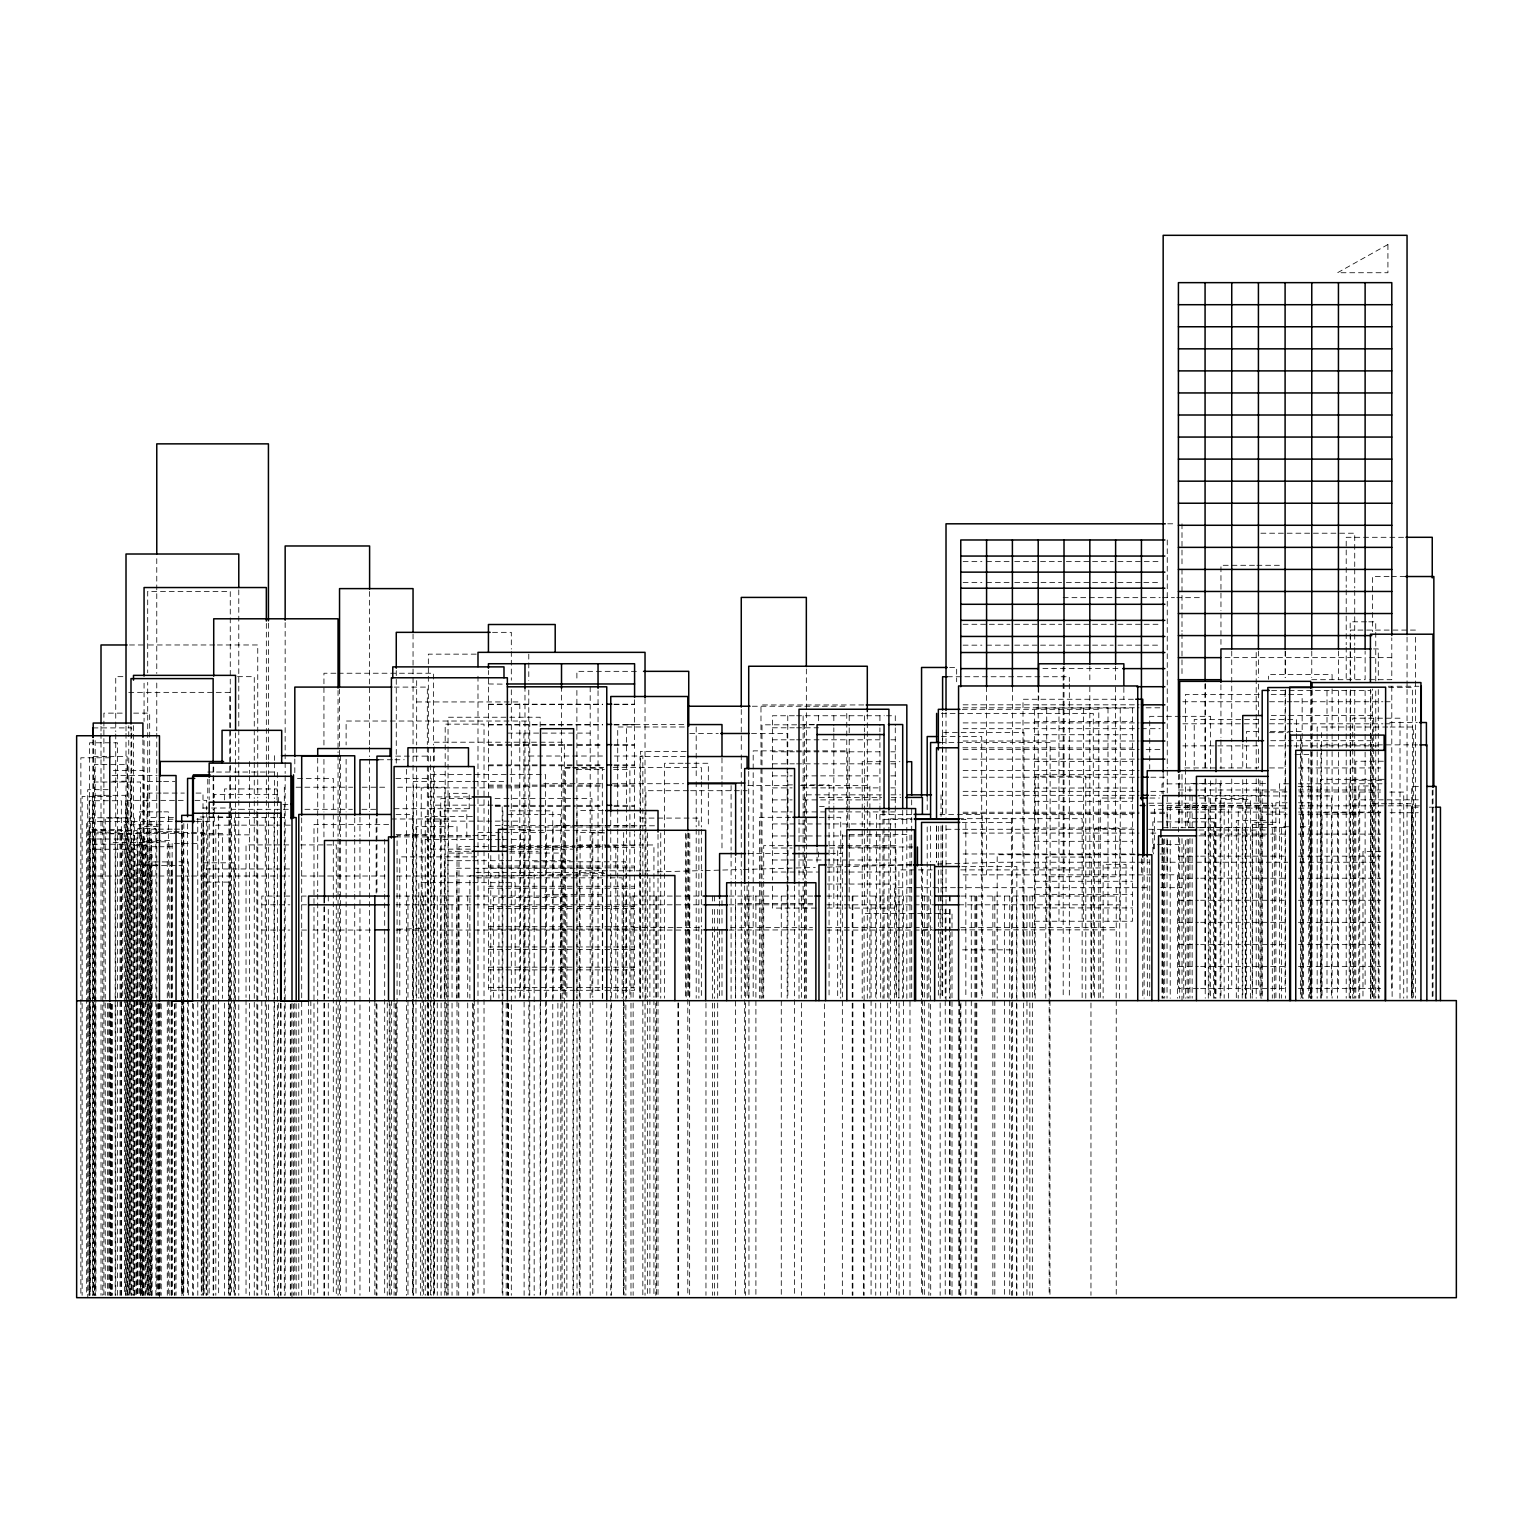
<?xml version="1.0" encoding="UTF-8"?>
<svg xmlns="http://www.w3.org/2000/svg" width="1533" height="1533" viewBox="0 0 1533 1533"><rect width="100%" height="100%" fill="white"/><g stroke="black" fill="none" stroke-linecap="round" stroke-linejoin="round"><path stroke-width="0.75" stroke-dasharray="5 3.75" d="M922.617 930.052L931.623 929.477M397.737 929.228L420.636 928.423M509.052 876.014L537.776 875.209M540.172 875.132L604.769 873.331M657.408 871.855L702.861 870.591M705.257 870.533L741.148 869.518M743.524 869.46L815.307 867.448M827.283 867.122L911.024 864.784M937.334 864.037L1001.93 862.236L1149.616 862.236M1167.705 523.807L1174.853 523.807M1260.892 533.216L1354.731 533.216L1354.731 566.597M1403.557 537.297L1346.204 537.297L1346.204 587.446M963.107 561.634L981.886 561.634M986.581 561.634L1010.036 561.634M1014.731 561.634L1035.848 561.634M1040.543 561.634L1061.66 561.634M1066.355 561.634L1113.284 561.634M1117.979 561.634L1160.213 561.634M1254.473 565.294L1220.958 565.294L1220.958 610.728M1256.868 565.294L1280.802 565.294M1389.051 576.523L1372.533 576.523L1372.533 631.577M1391.408 576.523L1405.55 576.523M963.107 582.521L981.886 582.521M986.581 582.521L1010.036 582.521M1014.731 582.521L1061.66 582.521M1066.355 582.521L1113.284 582.521M1117.979 582.521L1141.433 582.521M1143.79 582.521L1160.213 582.521M1063.193 597.659L1112.901 597.659M1115.277 597.659L1160.251 597.659M1162.608 597.659L1174.45 597.659M1176.827 597.659L1200.492 597.659M1366.459 621.823L1350.19 621.823L1350.19 631.347M1368.777 621.823L1375.753 621.823L1375.753 681.38M963.107 624.276L1010.036 624.276M1014.731 624.276L1061.66 624.276M1066.355 624.276L1113.284 624.276M1117.979 624.276L1160.213 624.276M1415.438 630.082L1350.362 630.082L1350.362 680.288M492.534 632.343L511.313 632.343L511.313 649.091M129.5 644.971L146.114 644.971M148.49 644.971L215.003 644.971M217.379 644.971L257.755 644.971L257.755 759.736M963.107 645.163L981.886 645.163M986.581 645.163L1010.036 645.163M1014.731 645.163L1038.205 645.163M1040.543 645.163L1061.66 645.163M1066.355 645.163L1113.284 645.163M1117.979 645.163L1141.433 645.163M1143.79 645.163L1160.213 645.163M1373.53 648.919L1378.282 648.919L1378.282 680.02M476.169 654.15L428.339 654.15L428.339 745.057M1225.078 657.638L1365.117 657.638M1369.563 657.638L1391.792 657.638M949.636 667.468L956.669 667.468L956.669 681.763M1042.9 668.618L1120.316 668.618M636.387 671.339L576.887 671.339L576.887 680.882M335.861 673.236L323.942 673.236L323.942 745.019M338.256 673.236L388.309 673.236M390.704 673.236L433.609 673.236L433.609 745.019M122.908 676.666L115.742 676.666L115.742 719.648M237.538 676.666L254.267 676.666L254.267 760.253M947.375 676.743L1069.325 676.743L1069.325 681.495M1311.769 679.694L1365.117 679.694L1365.117 651.027M1369.563 679.694L1391.792 679.694L1391.792 637.785M488.433 683.967L504.414 684.14M1388.285 686.267L1418.926 686.267M394.192 687.091L427.324 687.091L427.324 744.559M1388.649 687.531L1412.353 687.531L1412.353 998.213M1271.643 690.406L1370.828 690.406L1370.828 730.973M128.753 692.36L229.873 692.36L229.873 773.705M1259.283 694.411L1185.469 694.411L1185.469 792.484M1271.202 694.411L1302.149 694.411L1302.149 747.031M1133.385 699.259L1023.009 699.259L1023.009 998.194M1182.863 701.75L1258.421 701.75M1269.535 701.75L1291.763 701.75M1293.986 701.75L1382.9 701.75M1385.123 701.75L1391.792 701.75M416.669 701.942L519.802 701.942L519.802 998.213M488.433 704.184L602.622 704.184M614.043 704.184L634.585 704.184M488.433 704.548L602.622 704.548M614.043 704.548L634.585 704.548M863.788 704.95L760.981 704.95L760.981 879.118M963.107 704.816L1139.096 704.816M752.339 706.234L846.772 706.234M963.107 707.805L1139.096 707.805M1146.128 707.805L1160.213 707.805M962.302 709.319L1098.797 709.319L1098.797 998.213M122.199 713.132L103.899 713.132L103.899 1295.308M133.639 713.132L149.678 713.132L149.678 1295.308M941.377 713.401L1093.297 713.401L1093.297 998.194M794.343 715.758L772.402 715.758L772.402 769.853M796.547 715.758L884.311 715.758M886.496 715.758L895.272 715.758L895.272 725.78M1271.317 715.528L1373.683 715.528L1373.683 746.399M1180.18 716.333L1149.731 716.333L1149.731 768.876M1182.518 716.333L1210.61 716.333L1210.61 768.876M1258.363 719.475L1194.226 719.475L1194.226 769.509M1270.244 719.475L1296.362 719.475L1296.362 731.394M1034.468 721.391L1132.504 721.391M1389.741 722.522L1417.259 722.522M963.107 722.905L1139.096 722.905M1182.863 723.806L1258.421 723.806M1269.535 723.806L1291.763 723.806M1293.986 723.806L1382.9 723.806M1385.123 723.806L1391.792 723.806M488.433 724.419L602.622 724.419M614.043 724.419L634.585 724.419M683.775 724.572L626.422 724.572L626.422 826.9M814.195 724.534L804.614 724.534L804.614 879.329M488.433 724.956L602.622 724.956M614.043 724.956L634.585 724.956M814.176 724.822L761.997 724.822L761.997 998.405M684.312 726.987L617.722 726.987L617.722 826.919M1387.767 727.025L1317.173 727.025L1317.173 731.778M1390.124 727.025L1413.656 727.025L1413.656 998.213M92.996 727.907L131.704 727.907L131.704 1295.289M772.402 727.792L794.343 727.792M796.547 727.792L818.488 727.792M963.107 728.692L1139.096 728.692M1141.433 728.692L1160.213 728.692M1258.363 731.567L1246.444 731.567L1246.444 767.266M1270.263 731.567L1301.249 731.567M1269.458 732.678L1288.333 732.678M507.366 733.1L590.186 733.1M689.773 733.483L718.268 733.483M751.534 733.483L787.157 733.483L787.157 878.965M1034.468 734.729L1132.504 734.729M941.415 736.549L960.386 736.549M962.762 736.549L981.714 736.549L981.714 998.213M772.402 739.807L794.343 739.807M796.547 739.807L879.923 739.807M890.884 739.807L895.272 739.807M1270.742 740.707L1370.751 740.707M963.107 741.014L1139.096 741.014M434.241 742.202L502.824 742.202M505.2 742.202L564.336 742.202L564.336 1295.289M940.151 742.528L1050.124 742.528L1050.124 998.213M488.433 744.655L575.22 744.655M577.5 744.655L602.622 744.655M614.043 744.655L634.585 744.655M1417.45 744.866L1320.929 744.866L1320.929 998.213M488.433 745.364L575.22 745.364M577.5 745.364L602.622 745.364M614.043 745.364L634.585 745.364M1182.863 745.881L1258.421 745.881L1258.421 767.937L1182.863 767.937M1269.535 745.881L1291.763 745.881M1293.986 745.881L1380.677 745.881M962.858 747.778L1132.504 748.047M963.107 749.58L1139.096 749.58M1146.128 749.58L1160.213 749.58M686.152 751.438L640.372 751.438L640.372 806.013M772.402 751.822L794.343 751.822M796.547 751.822L879.923 751.822M890.884 751.822L895.272 751.822M1295.098 754.562L1308.78 754.562L1308.78 998.213M528.942 756.018L602.507 756.018M614.369 756.018L642.844 756.018L642.844 806.128M395.629 756.133L430.639 756.133L430.639 1295.308M93.226 756.612L106.793 756.612M109.054 756.612L127.162 756.612L127.162 1295.289M685.232 756.536L640.028 756.536L640.028 871.376M110.472 757.781L80.866 757.781L80.866 1295.308M963.107 759.122L1139.096 759.122M378.594 759.755L392.582 759.755M394.92 759.755L404.233 759.755M1034.468 761.364L1132.504 761.364M1383.379 761.23L1355.804 761.23L1355.804 998.194M881.073 761.69L862.217 761.69L862.217 998.213M890.481 761.69L899.909 761.69M683.009 763.262L664.594 763.262L664.594 827.341M685.308 763.262L708.323 763.262L708.323 827.341M772.402 763.836L794.343 763.836M796.547 763.836L879.923 763.836M890.884 763.836L895.272 763.836M488.433 764.89L575.22 764.89M577.5 764.89L602.622 764.89M614.043 764.89L634.585 764.89M488.433 765.772L575.22 765.772M577.5 765.772L602.622 765.772M614.043 765.772L634.585 765.772M570.314 767.554L565.543 767.554L565.543 998.213M572.69 767.554L603.657 767.554M613.2 767.554L701.347 767.554L701.347 779.435M1269.535 767.937L1285.095 767.937M1298.432 767.937L1380.677 767.937M576.58 769.394L604.385 769.394M613.66 769.394L629.891 769.394L629.891 998.213M113.442 770.505L143.815 770.505L143.815 1295.308M963.107 770.447L1139.096 770.447M207.76 772.038L277.358 772.038L277.358 798.31M1034.468 774.682L1132.504 774.682M112.139 775.545L157.113 775.545M772.402 775.87L792.159 775.87M803.12 775.87L879.923 775.87M890.884 775.87L895.272 775.87M963.107 777.212L1139.096 777.212M1150.823 777.212L1167.245 777.212M297.459 778.4L333.293 778.4L333.293 811.896M395.801 778.419L428.244 778.419M1384.376 779.32L1320.545 779.32L1320.545 998.213M1381.54 780.259L1349.232 780.259L1349.232 998.194M112.79 781.217L130.688 781.217L130.688 1295.308M161.406 781.523L147.877 781.523L147.877 1295.308L147.705 682.377M163.648 781.523L174.915 781.523M470.401 781.523L413.335 781.523L413.335 1295.308M472.777 781.523L503.686 781.523M93.283 782.002L140.576 782.002L140.576 1295.308M543.774 783.708L603.006 783.708M612.472 783.708L683.526 783.708M1265.606 783.593L1189.953 783.593L1189.953 828.893M1288.582 783.785L1279.518 783.785L1279.346 998.213M1298.279 783.785L1385.87 783.785M488.433 785.107L575.22 785.107M577.5 785.107L602.622 785.107M614.043 785.107L634.585 785.107M792.465 784.896L787.885 784.896L787.885 998.232M801.606 784.896L829.066 784.896L829.066 803.848M747.836 785.586L790.913 785.586M800.475 785.586L869.882 785.586L869.882 998.385M488.433 786.199L575.22 786.199M577.5 786.199L602.622 786.199M614.043 786.199L634.585 786.199M1298.164 786.448L1311.577 786.448M1418.389 786.429L1411.74 786.429L1411.74 998.213M296.099 787.215L352.762 787.215M362.19 787.215L388.156 787.215M397.603 787.215L444.8 787.215L444.8 1295.308M519.802 787.866L421.23 787.866L421.23 998.194M772.402 787.885L792.159 787.885M803.12 787.885L879.923 787.885M890.884 787.885L895.272 787.885M1034.468 788.019L1132.504 788.019M108.096 789.687L87.726 789.687L87.764 1297.685M1178.417 789.993L1198.404 789.993M1200.626 789.993L1285.095 789.993M1298.432 789.993L1380.677 789.993M688.26 790.702L645.891 790.702L645.891 998.213M690.616 790.702L747.108 790.702M963.107 791.335L1139.096 791.335M1150.823 791.335L1167.245 791.335M1287.03 791.909L1260.912 791.909L1260.912 998.213M1298.911 791.909L1380.562 792.082M1389.837 792.082L1403.73 792.082L1403.73 998.232M161.022 793.078L147.034 793.078L147.034 1295.308M163.36 793.078L184.343 793.078M196.013 793.078L203.008 793.078L202.816 1295.308M881.456 794.841L805.208 794.841L805.208 813.985M890.999 794.841L900.523 794.841M963.107 795.32L1139.096 795.32M1150.823 795.32L1160.213 795.32M1198.557 795.608L1267.829 795.608M1194.514 795.953L1286.589 795.953M1298.394 795.953L1331.43 795.953L1331.43 998.213M111.353 796.489L82.13 796.489L82.13 1295.308M428.244 796.911L472.26 796.911M819.408 797.428L881.686 797.428M891.267 797.428L900.848 797.428M1133.385 798.041L1100.272 798.041L1100.272 998.213M1149.922 798.041L1159.389 798.041M1199.572 798.041L1209.039 798.041L1209.039 998.213M471.493 798.578L440.776 798.578L440.776 998.213M495.102 798.578L537.623 798.578M539.98 798.578L570.698 798.578M573.055 798.578L591.949 798.578L591.949 998.213M772.402 799.9L792.159 799.9M803.12 799.9L879.923 799.9M890.884 799.9L895.272 799.9M1418.293 799.843L1353.562 799.843L1353.562 998.213M183.232 800.36L126.894 800.36L126.894 1295.308M194.959 800.36L206.706 800.36L206.706 809.922M1034.468 801.337L1132.504 801.337M1287.183 802.775L1275.897 802.775L1275.897 998.213M1298.451 802.775L1311.98 802.775M1148.849 803.196L1272.313 803.196L1272.313 998.213M1386.503 803.733L1372.591 803.733L1372.591 998.213L1372.533 689.007M1388.821 803.733L1411.989 803.733L1411.989 998.213M282.896 804.384L288.568 804.384M492.821 805.151L434.222 805.151L434.222 1295.308L434.241 766.136M495.159 805.151L502.192 805.151L502.192 848.19M495.293 805.342L575.22 805.342M577.5 805.342L602.622 805.342M614.043 805.342L634.585 805.342M1149.731 805.477L1268.5 805.477M1268.558 805.841L1187.136 805.841L1187.136 827.226M1270.953 805.841L1287.701 805.841M1299.677 805.841L1385.87 805.841M1388.266 805.841L1419.386 805.841M819.446 806.377L824.237 806.377M495.293 806.607L575.22 806.607M577.5 806.607L602.622 806.607M614.043 806.607L634.585 806.607M1267.829 807.01L1170.216 807.01L1170.216 828.529M1418.14 807.182L1411.452 807.182L1411.452 998.213M1429.293 807.182L1435.98 807.182M202.816 808.006L231.464 808.006L231.464 1295.308M1287.26 808.121L1238.242 808.121L1238.242 998.213M1298.911 808.121L1310.581 808.121L1310.581 998.213M394.096 808.715L471.877 808.715M288.319 809.309L228.954 809.309L228.954 1295.289M304.933 809.309L352.418 809.309M361.922 809.309L376.16 809.309M603.216 810.555L577.021 810.555L577.021 1295.308M509.972 810.861L552.781 810.861L552.781 1295.308M161.712 811.858L139.541 811.858L139.541 1295.289M163.916 811.858L168.362 811.858L168.266 1295.308M772.402 811.915L792.159 811.915M803.12 811.915L895.272 811.915M963.107 812.222L1139.096 812.222M1150.823 812.222L1167.245 812.222M1178.417 812.049L1198.404 812.049M1200.626 812.049L1285.095 812.049M1298.432 812.049L1380.677 812.049M1380.735 812.72L1322.04 812.72L1322.04 998.213M1390.124 812.72L1418.293 812.72M963.107 813.41L1139.096 813.41M1150.823 813.41L1167.245 813.41M1266.469 814.195L1287.203 814.195M1298.738 814.195L1358.775 814.119M395.993 814.445L412.588 814.445L412.588 1295.308M508.151 814.445L537.949 814.445M540.229 814.445L560.848 814.445L560.848 1295.308M911.694 814.387L876.416 814.387L876.416 998.213M939.901 814.387L982.231 814.387L982.231 998.213M1034.468 814.655L1132.504 814.655M472.471 816.399L425.235 816.399L425.235 1295.289M790.511 817.319L759.41 817.319L759.41 879.195M819.216 817.319L840.736 817.319L840.736 998.213M173.44 817.587L151 817.587L151 1295.308L150.924 845.335L132.183 845.335L132.183 1295.289M209.178 817.568L286.786 817.568M111.411 817.798L90.313 817.798L90.313 1295.308M113.749 817.798L125.476 817.798M640.334 818.085L698.895 818.085L698.895 827.571M1197.925 818.507L1188.477 818.507L1188.477 827.973M1200.282 818.507L1214.443 818.507L1214.443 998.232M391.394 818.986L448.575 818.986L448.575 851.313L472.145 851.313M911.848 818.794L890.501 818.794L890.501 1295.289M958.566 818.679L1082.145 818.679L1082.145 998.213M168.266 819.178L173.018 819.178M196.837 819.178L201.609 819.178L201.609 1295.308M884.062 819.35L912.097 819.35M961.172 819.35L965.847 819.35L965.847 998.424M1265.396 820.538L1236.307 820.538L1236.307 998.232M425.197 821.132L519.802 821.132M172.252 821.401L86.672 821.516L86.672 1295.289M196.205 821.401L214.275 821.362L214.275 804.384M962.207 822.416L1012.432 822.416M1268.193 822.263L1252.557 822.263L1252.557 998.213M1270.416 822.263L1279.346 822.263M772.402 823.949L895.272 823.949M388.673 824.524L313.997 824.524L313.997 1295.308M161.195 824.831L124.269 824.831L124.403 1295.308M290.331 825.156L215.808 825.156L215.808 1295.308M495.293 825.578L575.22 825.578M577.5 825.578L602.622 825.578M604.903 825.578L634.585 825.578M603.312 825.789L553.087 825.789L553.087 998.194M605.707 825.789L655.952 825.789M158.244 826.421L140.864 826.421L140.864 1295.308M1288.64 826.747L1281.607 826.747L1281.607 998.213M1300.348 826.747L1309.738 826.747L1309.738 998.213M508.994 827.015L575.22 827.015M577.5 827.015L602.622 827.015M604.903 827.015L634.585 827.015M1188.42 827.59L1197.905 827.59M1200.282 827.59L1269.017 827.59M1271.394 827.59L1285.612 827.59M1163.336 827.686L1242.228 827.686L1242.228 998.232M1034.468 827.992L1132.504 827.992M156.059 829.161L149.142 829.161L149.142 1295.308M158.378 829.161L172.213 829.161M174.532 829.161L181.45 829.161L181.45 1295.308M509.799 829.334L530.226 829.334L530.226 851.313M946.014 829.276L960.31 829.276M962.705 829.276L1134.324 829.276M1148.639 829.276L1162.474 829.391M1198.902 830.024L1265.453 830.024M604.424 830.273L520.396 830.273L520.396 998.232M92.402 830.541L106.524 830.541M108.862 830.541L137.089 830.541L137.089 997.389M157.918 831.691L171.792 831.691M174.11 831.691L183.347 831.691L183.347 1295.308M136.954 832.611L171.734 832.611M174.053 832.611L204.176 832.611L204.176 997.178M478.085 832.591L546.553 832.591L546.553 1295.308M603.006 832.476L580.068 832.476L580.068 1295.308M604.692 832.917L592.792 832.917L592.792 997.389M963.107 833.09L1139.096 833.09M1150.823 833.09L1157.875 833.09M108.805 833.435L189.172 833.473M191.548 833.473L222.419 833.473L222.419 998.385M107.157 833.818L95.851 833.818L95.927 1295.308M109.437 833.818L134.329 833.818M1200.626 834.105L1285.095 834.105M1298.432 834.105L1380.677 834.105M396.108 834.469L428.109 834.469L428.109 1295.308M849.339 834.508L909.989 834.508L909.989 1295.308M249.457 834.853L201.283 834.853L201.283 1295.308M470.497 835.466L397.085 835.466L397.047 1295.289M472.873 835.466L496.539 835.466M1198.94 835.849L1267.829 835.849M772.402 835.964L847.002 835.964M849.205 835.964L895.272 835.964M395.648 836.884L471.877 836.884M87.764 838.992L151.537 839.088L151.537 1295.308M500.41 839.567L422.169 839.567L422.169 1295.308M502.786 839.567L524.114 839.567L524.114 1295.308M1034.468 841.31L1132.504 841.31M113.174 842.384L158.895 842.384M174.475 843.514L197.795 843.514M92.344 844.223L124.403 844.223M288.779 844.913L246.027 844.913L246.027 997.427M300.66 844.913L336.283 844.913L336.283 892.57M577.749 844.97L653.939 844.97L653.939 871.185M502.134 845.794L575.22 845.794M577.5 845.794L602.622 845.794M604.903 845.794L634.585 845.794M792.024 845.66L763.702 845.66L763.702 879.022M829.794 845.66L895.885 845.66L895.885 998.213M156.788 846.733L145.673 846.733L145.673 1295.308M159.01 846.733L172.328 846.733M912.767 847.002L837.689 847.002L837.689 998.232M502.134 847.423L575.22 847.423M577.5 847.423L602.622 847.423M604.903 847.423L634.585 847.423M772.402 847.979L792.159 847.979M829.449 847.979L847.002 847.979M849.205 847.979L895.272 847.979M95.927 849.244L137.874 849.244L137.874 1295.308M430.543 849.148L470.918 849.148M508.899 849.148L573.016 849.148M509.799 851.313L538.14 851.313M1380.907 851.505L1362.971 851.505L1362.971 998.232M471.685 853.057L447.904 853.057L447.904 1295.308M509.742 853.057L562.074 853.057L562.074 1295.308M747.912 853.574L790.376 853.574M830.503 853.574L842.288 853.574M963.107 853.977L1139.096 853.977M1160.213 853.977L1167.245 853.977M1135.225 854.724L997.178 854.724L997.178 998.194M1178.417 856.161L1198.404 856.161M1200.626 856.161L1285.095 856.161M1298.432 856.161L1380.677 856.161M476.552 856.87L399.787 856.87L399.787 998.194M772.402 859.994L847.002 859.994M849.205 859.994L895.272 859.994M470.459 860.703L444.321 860.703L444.321 998.213M472.835 860.703L503.725 860.703M506.101 860.703L570.257 860.703M178.939 861.795L188.291 861.795L188.291 1295.289M1161.535 862.236L1263.958 862.236M1266.335 862.236L1287.777 862.236M1299.677 862.236L1378.282 862.236M203.18 862.811L233.878 862.811L233.878 1295.308M828.414 864.938L911.043 864.938M158.11 865.053L136.322 865.053L136.322 1295.308M488.433 866.03L575.22 866.03M577.5 866.03L602.622 866.03M604.903 866.03L634.585 866.03M961.843 866.547L1016.839 866.547L1016.896 1295.308M488.433 867.831L575.22 867.831M577.5 867.831L602.622 867.831M604.903 867.831L634.585 867.831M1034.468 867.946L1132.504 867.946M289.603 868.962L205.939 868.962L206.054 1295.308M932.217 869.901L898.894 869.901L898.894 998.213L899.085 896.058M960.769 869.901L1082.145 869.901M607.547 870.801L579.302 870.801L579.302 997.197M609.904 870.801L649.896 870.801M772.402 872.028L818.488 872.028M827.264 872.028L847.002 872.028M849.205 872.028L895.272 872.028M476.054 872.411L604.27 872.411M963.107 874.864L1150.823 874.864M1160.213 874.864L1177.574 874.768L1177.574 998.213M605.286 875.822L469.864 875.822L469.864 998.232M88.971 876.014L189.211 876.014M191.606 876.014L277.53 876.014M279.926 876.014L289.469 876.014M301.407 876.014L384.936 876.014M396.875 876.014L470.861 876.014M473.256 876.014L504.28 876.014M1049.166 876.742L1119.607 876.742M476.552 877.853L507.576 877.853M509.972 877.853L607.854 877.853M610.249 877.853L622.168 877.853L622.168 998.232M1178.417 878.217L1198.404 878.217M1200.626 878.217L1285.095 878.217M1298.432 878.217L1380.677 878.217M1034.468 881.283L1132.504 881.283M206.054 882.107L228.685 882.107L228.685 1295.308M470.497 882.663L418.816 882.663L418.816 998.232M472.854 882.663L503.399 882.663M505.737 882.663L515.145 882.663L515.145 998.232M827.264 884.043L847.002 884.043M849.205 884.043L895.272 884.043M488.433 886.266L575.22 886.266M577.5 886.266L602.622 886.266M604.903 886.266L634.585 886.266M955.461 887.684L894.601 887.684L894.601 1000.781M957.838 887.684L1149.118 887.684M1160.864 887.684L1182 887.684M488.433 888.239L575.22 888.239M577.5 888.239L602.622 888.239M604.903 888.239L634.585 888.239M544.713 894.371L606.761 894.371M1034.468 894.601L1132.504 894.601M289.852 896.058L261.798 896.058L261.798 998.424M301.56 896.058L306.236 896.058M396.012 896.058L702.497 896.058M728.999 896.058L816.284 896.058M826.766 896.058L932.179 896.058M960.769 896.058L1116.235 896.058M1178.417 900.273L1198.404 900.273M1200.626 900.273L1285.095 900.273M1298.432 900.273L1380.677 900.273M812.854 903.512L735.38 903.512L735.38 1295.308M261.798 904.815L289.852 904.815M301.56 904.815L308.574 904.815M395.916 904.815L702.497 904.815M728.999 904.815L813.563 904.815M826.766 904.815L933.999 904.815M958.796 904.815L1119.607 904.815M488.433 906.482L575.22 906.482M577.5 906.482L602.622 906.482M604.903 906.482L634.585 906.482M816.284 908.073L772.402 908.073L772.402 886.036M827.264 908.073L847.002 908.073M1034.468 907.919L1132.504 907.919M488.433 908.647L575.22 908.647M577.5 908.647L602.622 908.647M604.903 908.647L634.585 908.647M1034.468 921.237L1132.504 921.237L1132.504 708.074L1034.468 708.074L1034.66 998.213M1178.417 922.329L1198.404 922.329M1200.626 922.329L1285.095 922.329M1298.432 922.329L1380.677 922.329M488.433 926.718L575.22 926.718M577.5 926.718L602.622 926.718M604.903 926.718L634.585 926.718M633.129 927.618L702.497 927.618M730.704 927.618L812.509 927.618M826.843 927.618L932.083 927.618M960.769 927.618L1116.235 927.618M488.433 929.055L575.22 929.055M577.5 929.055L602.622 929.055M604.903 929.055L634.585 929.055M261.798 930.052L289.852 930.052M301.56 930.052L308.574 930.052M313 930.052L374.838 930.052M395.916 930.052L702.478 930.052M728.999 930.052L813.563 929.86M826.766 930.052L933.999 930.052M961.095 929.86L1116.235 929.86M1178.417 944.405L1198.404 944.405M1200.626 944.405L1285.095 944.405M1298.432 944.405L1380.677 944.405M488.433 946.953L575.22 946.953M577.5 946.953L602.622 946.953M604.903 946.953L634.585 946.953M488.433 949.464L575.22 949.464M577.5 949.464L602.622 949.464M604.903 949.464L634.585 949.464M962.552 949.847L1011.454 949.847M1178.417 966.461L1198.404 966.461M1200.626 966.461L1285.095 966.461M1298.432 966.461L1380.677 966.461M488.433 967.189L575.22 967.189M577.5 967.189L602.622 967.189M604.903 967.189L634.585 967.189M488.433 969.872L575.22 969.872M577.5 969.872L602.622 969.872M604.903 969.872L634.585 969.872M488.433 987.405L575.22 987.405M577.5 987.405L602.622 987.405M604.903 987.405L634.585 987.405M1198.404 988.517L1178.417 988.517L1178.417 834.105M1200.626 988.517L1285.095 988.517L1285.095 690.731M1298.432 988.517L1380.677 988.517M575.22 990.299L488.433 990.299L488.433 670.477M577.5 990.299L602.622 990.299M604.903 990.299L634.585 990.299L634.585 833.818M1433.01 789.859L1433.01 998.194M1432.244 790.434L1432.244 998.213M1415.438 637.249L1415.438 998.194M1407.045 637.076L1407.045 998.194M1400.012 998.194L1400.012 718.191L1352.758 718.191L1352.758 746.916M1392.117 851.505L1392.117 998.232M1391.792 686.324L1391.792 988.517M1379.087 812.145L1379.087 998.213M1378.282 689.582L1378.282 746.993M1378.282 749.388L1378.282 998.213M1375.753 690.904L1375.753 731.394M1375.753 733.79L1375.753 998.213M1374.814 998.213L1374.814 785.969L1358.775 785.969L1358.775 998.213M1373.683 748.775L1373.683 998.213M1371.134 735.533L1371.134 998.213M1370.828 733.368L1370.751 998.213M1370.425 689.275L1370.425 746.743M1370.425 749.139L1370.425 998.194M1365.117 690.731L1365.117 988.517M1359.714 792.082L1359.714 998.232M1354.731 568.992L1354.731 588.059M1354.731 590.454L1354.731 645.297M1354.731 647.673L1354.731 681.054M1354.731 690.597L1354.731 731.145M1354.731 733.521L1354.731 998.213M1352.758 749.311L1352.758 998.194M1350.362 689.85L1350.362 998.194M1350.19 633.723L1350.19 681.38M1350.19 690.904L1350.19 731.394M1350.19 733.79L1350.19 998.213M1346.204 589.841L1346.204 644.761M1346.204 647.156L1346.204 680.595M1346.204 690.137L1346.204 998.213M1338.443 651.027L1338.443 679.694M1338.443 690.731L1338.443 988.517M1337.504 812.145L1337.504 998.213M1332.1 679.311L1332.1 674.558L1268.481 674.558L1268.481 679.311M1332.1 688.834L1332.1 731.682M1332.1 734.058L1332.1 998.213M1327.003 691.019L1327.003 731.509M1327.003 733.885L1327.003 998.213M1321.408 732.678L1321.408 747.031M1321.408 749.426L1321.408 998.194M1317.173 734.154L1317.173 998.213M1312.076 689.735L1311.98 998.213M1311.769 651.027L1311.769 677.49M1311.769 690.731L1311.577 998.213M1311.232 783.785L1311.232 998.213M1310.753 690.885L1310.753 731.394M1310.753 733.77L1310.753 998.213M1303.337 814.195L1303.337 998.213M1302.724 814.119L1302.724 998.194M1302.149 749.426L1302.149 998.194M1301.249 738.695L1301.249 998.213M1300.597 735.533L1300.597 998.213M1296.362 733.77L1296.362 748.066M1285.593 651.391L1285.593 677.701M1285.593 689.658L1285.612 998.232M1285.095 651.027L1285.095 677.49M1274.306 998.213L1274.306 824.601L1252.193 824.601L1252.193 998.213M1262.196 781.083L1262.196 998.213M1261.851 814.195L1261.851 998.213M1260.011 780.527L1260.011 998.194M1258.421 651.027L1258.421 677.49M1258.421 684.101L1258.421 741.455M1258.421 778.956L1258.421 988.517M1256.198 652.445L1256.198 712.059M1256.198 714.435L1256.198 769.298M1256.198 778.821L1256.198 998.213M1250.526 998.194L1250.526 799.574L1224.177 799.574L1224.177 998.194M1246.444 779.166L1246.444 998.213M1245.812 827.609L1245.812 998.232M1245.294 998.213L1245.294 798.482L1215.286 798.482L1215.286 998.213M1242.765 744.022L1242.765 767.784M1242.765 779.665L1242.765 998.213M1231.746 651.027L1231.746 741.455M1231.746 745.881L1231.746 767.937M1231.746 778.956L1231.746 988.517M1228.412 998.194L1228.412 809.271L1154.387 809.271L1154.387 852.329M1220.958 613.123L1220.958 646.6M1220.92 684.791L1220.958 737.488M1220.92 739.826L1220.958 768.589M1220.92 780.489L1220.958 998.194M1220.191 998.213L1220.191 783.88L1162.014 783.88L1162.014 793.404M1215.976 778.841L1215.976 998.213M1213.695 998.213L1213.695 821.899L1152.835 821.899L1152.835 852.865M1210.61 780.814L1210.61 998.213M1208.291 998.213L1208.291 807.584L1167.035 807.584L1167.035 826.651M1205.225 683.488L1205.225 769.317M1205.225 778.86L1205.225 998.213M1205.072 684.101L1205.072 767.937M1205.072 778.956L1205.072 988.517M1192.157 795.953L1192.157 826.881M1192.157 838.781L1192.157 998.213M1189.953 838.436L1189.953 998.213M1188.42 839.432L1188.477 998.232M1187.136 839.088L1187.136 998.213M1185.469 794.88L1185.469 828.357M1185.469 840.333L1185.469 998.194M1183.763 998.232L1183.763 844.415L1153.41 844.415L1153.41 853.881M1182 523.807L1182 566.884M1182 569.145L1182 631.519M1182 633.57L1182 677.011M1182 774.376L1182 827.839M1182 838.608L1182 1000.589M1179.663 774.261L1179.663 826.689M1179.663 838.589L1179.663 998.213M1178.417 774.548L1178.417 831.902M1170.216 840.467L1170.216 998.213M1167.245 539.98L1167.245 768.167M1167.245 770.428L1167.245 828.452M1167.245 840.065L1167.245 874.864M1167.035 838.551L1167.035 998.213M1164.716 838.896L1164.716 998.213M1163.164 773.399L1163.164 794.132M1163.336 839.528L1163.336 998.232M1162.723 838.513L1162.723 998.213M1162.014 838.647L1162.014 998.213M1149.731 859.649L1149.731 998.213M1147.221 859.304L1147.355 998.213M1144.116 857.905L1144.116 998.213M1142.775 859.496L1142.775 998.194M1141.433 858.614L1141.433 874.864M1126.046 998.194L1126.046 864.344L1103.128 864.344L1103.128 998.194M1123.861 687.436L1123.861 699.259M1120.24 708.074L1120.24 921.237M1119.607 998.213L1119.876 828.625L1094.505 828.625L1094.505 998.213M1116.235 887.684L1116.235 998.232M1116.235 1000.589L1116.235 1295.308M1115.622 666.05L1115.622 682.281M1115.622 686.937L1115.622 874.864M1107.995 708.074L1107.995 921.237M1091.419 998.194L1091.419 857.062L1045.813 857.062L1045.813 998.194M1090.959 896.058L1090.959 998.232M1090.959 1002.965L1090.959 1295.308M1089.829 666.05L1089.829 682.281M1089.829 686.707L1089.829 874.864M1085.786 998.213L1085.786 776.177L1035.139 776.177L1035.139 998.213M1083.486 708.074L1083.486 921.237M1069.325 683.89L1069.325 998.213M1064.017 666.05L1064.017 874.864M1063.193 666.798L1063.193 681.112M1063.193 683.488L1063.193 998.213M1058.977 708.074L1058.977 921.237M1049.971 887.684L1049.971 998.424M1049.971 1000.589L1049.971 1295.308M1049.166 876.014L1049.166 1295.308M1046.713 708.074L1046.713 921.237M1038.703 687.436L1038.703 699.259M1038.205 686.937L1038.205 874.864M1032.341 896.058L1032.341 998.232M1032.341 1002.965L1032.341 1295.308M1029.85 896.058L1029.85 998.232M1029.85 1002.965L1029.85 1295.308M1026.957 896.058L1026.957 998.424M1026.957 1000.781L1026.957 1295.289M1023.987 998.405L1023.987 732.487L942.68 732.487L942.68 744.348M1023.661 896.058L1023.661 998.232M1023.661 1002.965L1023.661 1295.308M1016.398 896.058L1016.398 998.232M1016.398 1002.965L1016.398 1295.308M1012.393 686.707L1012.432 1295.308M1011.454 818.794L1011.454 1295.308M1009.73 896.058L1009.73 998.424M1009.73 1000.781L1009.73 1295.289M1004.422 896.058L1004.422 998.232M1004.422 1000.589L1004.422 1295.308M994.821 896.058L994.821 998.232M994.821 1000.589L994.821 1295.308M992.867 896.058L992.867 998.232M992.867 1000.589L992.867 1295.308M986.581 686.707L986.581 874.864M976.808 896.058L976.808 998.424M976.808 1003.176L976.808 1295.289M975.946 896.058L975.946 998.232M975.946 1002.965L975.946 1295.308M974.95 896.058L974.95 998.424M974.95 1003.176L974.95 1295.289M971.29 896.058L971.29 998.424M971.29 1000.781L971.29 1295.289M965.847 1000.781L965.847 1295.289M960.884 1002.965L960.884 1295.308M960.233 1004.632L960.233 1295.308M959.524 1000.781L959.524 1295.289M958.796 1000.781L958.796 1295.289M952.012 1295.308L952.012 913.438L864.133 913.438L864.133 1295.308M950.134 896.058L950.134 902.611M950.134 909.395L950.134 930.052M950.134 932.409L950.134 998.424M950.134 1000.781L950.134 1295.289M949.617 896.058L949.617 902.611M949.617 909.356L949.617 998.232M949.617 1000.589L949.617 1295.308M946.014 712.328L946.014 817.338M946.014 825.444L946.014 897.112M946.014 899.469L946.014 906.52M946.014 908.877L946.014 1000.781M945.229 909.356L945.229 998.232M945.229 1000.589L945.229 1295.308M942.68 746.724L942.68 815.575M942.68 825.08L942.68 863.06M942.68 865.436L942.68 927.178M942.68 929.554L942.68 998.405M942.603 712.462L942.603 817.242M942.603 826.766L942.603 926.775M942.603 929.151L942.603 998.213M941.032 794.841L941.032 816.38M941.032 825.942L941.032 926.43M941.032 928.826L941.032 998.194M940.151 896.058L940.151 902.611M940.151 909.376L940.151 927.752M940.151 932.332L940.151 998.424M940.151 1002.965L940.151 1295.308M938.349 826.306L938.349 926.584M938.349 928.96L938.349 998.213M936.625 825.885L936.625 861.776M936.529 826.479L936.529 862.255M930.588 826.153L930.588 862.006M930.588 864.382L930.703 1295.308M928.864 896.058L928.864 998.424M928.864 1003.176L928.864 1295.289M927.197 796.029L927.197 810.286M927.197 826.939L927.197 998.213M924.322 896.058L924.322 998.424M924.322 1000.781L924.322 1295.289M922.617 896.058L922.617 998.251M922.617 1000.589L922.617 1295.308M922.406 869.134L922.406 998.194M921.563 867.352L921.544 1295.308M911.694 799.919L911.694 998.213M906.827 809.922L906.827 998.385M903.493 896.058L903.493 998.424M903.493 1000.781L903.493 1295.289M902.707 810.267L902.707 826.939M902.707 829.315L902.707 998.405M899.085 1002.965L899.085 1295.308M896.46 904.815L896.46 998.232M896.46 1000.589L896.46 1295.308M895.272 727.792L895.272 803.905M895.272 805.917L895.272 827.954M895.272 829.947L895.272 908.073L849.205 908.073L849.205 829.947M888.91 809.616L888.91 998.385M887.684 896.058L887.684 998.232M887.684 1002.965L887.684 1295.308M884.062 810.344L884.062 998.232M882.97 810.459L882.97 827.111M882.97 829.506L882.97 998.405M880.67 896.058L880.67 998.251M880.67 1002.965L880.67 1295.308M879.923 715.758L879.923 725.78M879.923 727.792L879.923 731.797M879.923 733.79L879.923 803.905M879.923 805.917L879.923 831.959M879.923 835.964L879.923 908.073M875.745 896.058L875.745 998.424M875.745 1003.176L875.745 1295.289M871.07 904.815L871.07 998.232M871.07 1000.589L871.07 1295.308M867.295 714.033L867.295 998.385M864.555 715.758L864.555 725.78M864.555 727.792L864.555 731.797M864.555 733.79L864.555 803.905M864.555 805.917L864.555 827.954M864.555 829.947L864.555 908.073M863.366 1003.176L863.366 1295.289M852.885 896.058L852.885 998.424M852.885 1003.176L852.885 1295.289M852.233 896.058L852.233 998.424M852.233 1003.176L852.233 1295.289M849.205 715.758L849.205 725.78M849.205 727.792L849.205 735.802M849.205 739.807L849.205 803.905M849.205 805.917L849.205 827.954M847.73 827.015L847.73 750.863L753.182 750.863L753.182 998.405M846.772 713.42L846.772 804.346M846.772 806.741L846.772 828.28M842.345 834.508L842.345 1295.308M833.837 715.758L833.837 725.78M833.837 727.792L833.837 731.797M833.837 733.79L833.837 803.905M833.837 805.917L833.837 908.073M829.066 806.224L829.066 998.232M824.582 1003.847L824.582 1295.308M818.488 715.758L818.488 721.775M818.488 851.984L818.488 859.994M817.051 848.401L817.051 863.232M806.339 668.982L806.339 850.298M806.339 852.674L806.339 878.926M806.339 881.303L806.339 998.213M805.208 816.38L805.208 842.69M805.208 857.043L805.208 878.581M805.208 880.977L805.208 998.194M804.614 881.705L804.614 998.405M803.12 715.758L803.12 817.932M803.12 819.925L803.12 847.979M803.12 851.984L803.12 880.038M803.12 886.036L803.12 908.073M801.625 896.058L801.625 998.232M801.625 1002.965L801.625 1295.308M799.019 819.159L799.019 850.24M799.019 852.616L799.019 878.907M799.019 881.303L799.019 998.385M794.554 885.863L794.554 1295.289M787.77 715.758L787.77 769.853M787.77 771.846L787.77 880.038M787.77 886.036L787.77 908.073M787.157 881.36L787.157 998.213M781.274 896.058L781.274 998.232M781.274 1000.589L781.274 1295.308M772.402 771.846L772.402 880.038M763.702 881.418L763.702 998.213M762.936 896.058L762.936 998.424M760.981 881.494L760.981 998.385M759.41 881.571L759.41 998.213M755.903 896.058L755.903 998.232M755.903 1000.589L755.903 1295.308M748.966 896.058L748.966 998.424M748.966 1000.781L748.966 1295.289M748.717 771.386L748.717 878.907M748.717 881.303L748.717 998.385M747.108 885.748L747.108 998.213M745.536 896.058L745.536 998.232M745.536 1002.965L745.536 1295.308M744.674 885.863L744.674 1295.289M741.263 709.53L741.263 752.473M741.263 754.868L741.263 850.298M741.263 852.674L741.263 878.926M741.263 881.303L741.263 998.213M735.648 857.599L735.648 879.041M735.648 881.437L735.648 998.213M731.088 785.586L731.088 850.144M731.088 852.54L731.088 878.831M731.088 881.226L731.088 998.385M721.986 757.896L721.986 779.301M721.986 781.677L721.986 850.681M721.986 900.657L721.986 926.833M721.986 929.209L721.986 998.213M719.59 901.002L719.59 927.082M719.59 929.458L719.59 998.213M717.693 909.356L717.693 929.86M717.693 932.217L717.693 998.232M717.693 1002.965L717.693 1295.308M714.435 896.058L714.435 902.611M714.435 909.395L714.435 998.424M714.435 1003.176L714.435 1295.289M712.404 896.058L712.404 902.611M712.404 909.395L712.404 930.052M712.404 932.409L712.404 998.424M712.404 1003.176L712.404 1295.289M705.966 1002.965L705.966 1295.308M701.347 781.811L701.347 826.996M701.347 829.372L701.347 926.871M701.347 929.247L701.347 998.213M698.895 829.928L698.895 998.232M696.193 726.987L696.193 779.339M696.193 781.715L696.193 826.919M696.193 829.296L696.193 998.213M689.773 833.665L689.773 998.213M689.639 896.058L689.639 998.424M689.639 1000.781L689.639 1295.289M688.604 833.071L688.739 998.385M687.8 833.032L687.8 1295.289M686.152 834.489L686.152 998.213M685.749 833.243L685.749 998.194M678.276 1002.965L678.276 1295.308M678.008 1002.965L678.008 1295.308M664.594 829.717L664.594 998.213M660.742 832.975L660.742 871.3M660.742 873.695L660.742 998.194M658.021 834.431L658.021 1295.308M656.507 896.058L656.507 998.232M656.507 1000.589L656.507 1295.308M655.798 896.058L655.798 998.424M655.798 1003.176L655.798 1295.289M653.939 873.561L653.939 997.466M653.939 999.842L653.939 1295.308M649.896 877.949L649.896 997.197M649.896 999.593L649.896 1295.308M647.558 832.917L647.558 871.051M647.558 873.446L647.558 997.389M647.558 999.765L647.558 1295.308M645.029 698.837L645.029 827.571M645.029 829.219L645.029 1295.308M642.844 808.523L642.844 1295.308M640.372 808.389L640.334 827.571M640.372 829.755L640.334 998.232M640.028 873.772L640.028 998.194M639.874 872.411L639.874 998.213M634.585 699.7L634.585 832.323M633.129 896.058L633.129 998.232M633.129 1002.965L633.129 1295.308M630.983 896.058L630.983 998.424M630.983 1003.176L630.983 1295.289M626.422 829.276L626.422 998.213M625.866 871.376L625.866 861.795L534.174 861.795L534.174 1295.289M625.866 873.772L625.866 1295.289M624.084 1003.176L624.084 1295.289M623.663 832.476L623.663 1295.308M623.375 896.058L623.375 998.424M623.375 1000.781L623.375 1295.289M617.722 829.296L617.722 998.213M615.825 998.232L615.825 846.561L458.98 846.561L458.98 998.232M611.514 904.815L611.514 998.232M611.514 1002.965L611.514 1295.308M610.766 811.474L610.766 871.357M610.766 873.753L610.766 1295.289M606.761 1002.965L606.761 1295.308M602.68 998.232L602.68 868.234L456.834 868.234L456.834 998.232M602.316 998.213L602.316 768.186L563.128 768.186L563.128 998.213M598.042 690.712L598.042 990.299M592.792 999.765L592.792 1295.308M590.186 686.803L590.186 1000.589M590.186 1002.965L590.186 1295.308M579.302 999.593L579.302 1295.308M576.887 690.425L576.887 998.385M573.629 1000.589L573.629 1295.308M572.997 1004.613L572.997 1295.308M566.865 896.058L566.865 998.424M566.865 1003.176L566.865 1295.289M561.519 686.401L561.519 990.299M560.465 998.251L560.465 897.457L493.549 897.457L493.549 998.251M557.897 1003.176L557.897 1295.289M545.556 1295.308L545.556 774.606L431.175 774.606L431.175 1295.308M540.497 1000.589L540.497 1295.308M540.172 726.795L540.172 717.233L448.038 717.233L448.038 1295.308M540.172 1003.885L540.172 1295.308M529.747 1295.289L529.747 721.027L346.113 721.027L346.113 744.961M528.789 654.15L528.789 680.46M528.789 690.042L528.942 1295.308M524.976 686.401L524.976 990.299M523.922 733.1L523.922 998.213M511.313 651.487L511.313 680.211M511.313 689.793L511.313 1295.289M508.439 1003.77L508.439 1295.308M508.151 1003.444L508.151 1295.308M507.366 1002.965L507.366 1295.308M506.197 1003.176L506.197 1295.289M502.843 810.861L502.843 825.176M502.843 827.552L502.843 1295.308M502.192 850.566L502.192 1295.308M498.915 854.628L498.915 998.194M490.79 855.548L490.79 1000.589M484.026 848.42L484.026 724.151L445.183 724.151L445.183 1295.308M484.026 850.815L484.026 1295.308M477.989 676.245L477.989 848.343M477.989 850.738L477.989 1295.308M474.234 1000.589L474.234 1295.308M473.352 1004.326L473.352 1295.308M472.471 1003.176L472.471 1295.289M469.213 808.715L469.213 793.327L449.265 793.327L449.265 808.715M467.718 896.058L467.718 998.232M467.718 1002.965L467.718 1295.308M466.818 836.884L466.818 810.957L440.124 810.957L440.124 836.884M458.731 896.058L458.731 998.251M458.731 1002.965L458.731 1295.308M457.006 1295.308L457.006 826.651L415.98 826.651L415.98 1295.308M452.043 904.815L452.043 998.424M452.043 1003.176L452.043 1295.289M446.525 896.058L446.525 998.424M446.525 1003.176L446.525 1295.289M441.102 818.986L441.102 998.232M441.102 1002.965L441.102 1295.308M437.269 896.058L437.269 998.232M437.269 1002.965L437.269 1295.308M434.241 746.973L434.241 763.741M433.609 747.414L433.609 764.162M433.609 766.557L433.647 1295.308M428.339 747.452L428.339 764.201M428.339 766.596L428.339 1295.308M427.324 746.954L427.324 763.702M427.324 766.098L427.324 1295.289M423.645 896.058L423.645 998.251M423.645 1000.589L423.645 1295.308M420.636 896.058L420.636 998.424M420.636 1003.176L420.636 1295.289M416.669 680.633L416.669 744.942M416.669 747.337L416.669 764.066M416.669 766.462L416.669 998.213M413.048 633.972L413.048 1295.308M407.97 896.058L407.97 998.424M407.97 1000.781L407.97 1295.289M406.571 769.317L406.571 1295.308M396.261 670.63L396.261 763.971M396.261 1003.31L396.261 1295.289M395.686 1003.751L395.686 1295.308M394.096 1002.965L394.096 1295.308M391.394 1000.589L391.394 1295.308M390.034 1004.019L390.034 1295.308M389.248 1000.589L389.248 1295.308M387.255 1002.965L387.255 1295.308M384.687 839.241L384.687 891.784M384.687 894.161L384.687 1295.308M376.946 818.162L376.946 892.11M376.946 1004.249L376.946 1295.308M376.16 818.89L376.16 893.107M376.16 1003.234L376.16 1295.289M374.838 1000.781L374.838 1295.308M369.606 591.47L369.606 744.674M369.606 747.069L369.606 756.65M369.606 759.046L369.606 811.704M369.606 814.1L369.606 1295.289M359.968 817.146L359.968 836.271M359.968 838.666L359.968 1295.308M354.736 817.856L354.736 836.961M354.736 839.337L354.736 891.861M354.736 894.256L354.813 902.611M354.736 903.799L354.736 1295.308M346.113 759.314L346.113 811.953M346.113 814.349L346.113 1295.289M340.364 755.673L340.364 836.846M340.364 839.241L340.364 1295.308M339.54 688.892L339.54 836.903M339.54 839.298L339.54 891.823M339.54 894.218L339.54 901.366M339.54 903.761L339.54 1295.308M338.046 690.521L338.046 752.665M338.046 755.06L338.046 836.328M338.046 838.723L338.046 1295.308M336.283 894.965L336.283 902.113M336.283 904.489L336.283 997.427M336.283 999.823L336.283 1295.308M333.293 814.291L333.293 1295.289M328.273 896.058L328.273 902.611M328.273 909.395L328.273 998.424M328.273 1003.176L328.273 1295.289M324.479 897.955L324.479 1295.289M323.942 759.372L323.942 812.011M323.942 814.406L323.942 838.321M323.942 898.146L323.942 1295.308M317.714 758.088L317.714 891.804M317.714 894.18L317.714 1295.308M310.835 1000.781L310.835 1295.289M308.574 1000.781L308.574 1295.289M301.694 817.856L301.694 1295.308M298.782 1003.425L298.782 1295.308M296.195 1003.885L296.195 1295.308M294.815 758.912L294.815 773.284M294.815 1003.157L294.815 1295.289M293.512 1004.038L293.512 1295.308M291.998 1003.08L291.998 1297.685M290.906 1004.172L290.906 1295.308M290.331 1004.153L290.331 1295.308M285.157 622.59L285.157 773.399M285.157 775.794L285.157 1295.289M284.314 787.215L284.314 1295.308M281.037 1003.272L281.037 1295.289M280.673 1003.176L280.673 1295.289M278.335 802.391L278.335 794.401L214.275 794.401L214.275 803.388M278.335 1003.138L278.335 1297.685M277.358 800.705L277.358 810.267M277.358 812.643L277.358 1295.308M277.051 799.958L277.051 788.939L224.508 788.939L224.508 799.958M274.388 755.673L274.388 760.445M274.388 762.821L274.388 798.655M274.388 801.031L274.388 1295.308M274.062 814.042L274.062 1295.289M268.428 623.241L268.428 759.563M268.428 761.958L268.428 773.916M268.428 776.292L268.428 809.788M268.428 812.183L268.428 1295.308M266.34 623.414L266.34 759.697M266.34 762.093L266.34 797.965M266.34 800.36L266.34 809.922M266.34 812.318L266.34 1295.308M265.266 817.568L265.266 1295.308M261.798 1000.781L261.798 1295.289M257.755 762.131L257.755 798.003M257.755 800.379L257.755 809.941M257.755 812.337L257.755 1295.308M256.873 811.551L256.873 1295.289M254.267 762.648L254.267 798.482M254.267 800.858L254.267 1295.308M249.419 761.479L249.419 773.437M249.419 775.832L249.457 1295.308M246.027 999.823L246.027 1295.308M238.784 589.879L238.784 759.659M238.784 762.054L238.784 797.907M238.784 800.303L238.784 809.865M238.784 812.26L238.784 1295.308M235.565 732.812L235.565 773.494M235.565 775.89L235.565 809.405M235.565 811.8L235.565 1295.289M234.357 1295.308L234.357 816.993L197.757 816.993L197.795 1295.308M230.257 727.868L230.257 591.393L147.705 591.393L147.705 672.795M230.257 730.264L230.257 773.36M230.257 775.736L230.391 1295.308M229.873 776.1L229.873 809.596M229.873 811.992L229.873 1295.308M224.393 1003.176L224.393 1295.289M218.663 815.345L218.663 1295.308M213.719 767.017L213.719 798.08M213.719 800.475L213.719 810.037M213.719 812.433L213.719 1295.308M213.144 767.037L213.144 798.118M213.144 800.513L213.144 810.076M213.144 812.471L213.144 1295.308M209.178 779.186L209.178 799.804M209.178 815.613L209.178 1297.685M207.76 779.205L207.76 798.31M207.76 817.434L207.76 1295.308M206.706 812.298L206.706 1295.308M204.176 999.573L204.176 1295.308M203.391 821.401L203.391 1295.289M203.123 816.936L203.18 1295.308M193.369 1004.038L193.369 1295.308M192.602 1003.176L192.602 1295.308M187.582 823.873L187.582 1295.289M183.807 823.528L183.807 1295.289M183.098 1295.308L183.098 865.628L150.387 865.628L150.387 1295.308M182.408 824.754L182.408 1295.308M181.718 824.888L181.718 1295.308M176.046 1003.08L176.046 1295.289M174.915 1003.751L174.915 1295.308M174.551 1004.211L174.551 1295.308M172.137 843.514L172.137 1295.308M171.926 861.795L171.926 1295.289M171.332 1295.289L171.332 861.91L148.26 861.91L148.26 1295.289M169.837 1295.289L169.837 840.467L142.339 840.467L142.339 1295.289M167.269 1295.308L167.269 841.809L142.109 841.809L142.109 1295.308M161.195 1003.943L161.195 1295.308M160.141 1003.253L160.141 1295.289M159.47 1003.559L159.47 1297.685M158.895 1004.479L158.895 1295.308M158.244 1003.444L158.11 1295.308M157.918 1003.751L157.918 1295.308M156.768 558.664L156.768 673.466M156.768 683.028L156.768 730.858M156.768 733.253L156.768 1295.308M155.906 1295.289L155.906 828.51L137.817 828.51L137.817 1295.289M152.131 1295.289L152.131 854.782L135.096 854.782L135.096 1295.289M146.057 997.293L146.057 844.721L129.481 844.721L129.481 997.293M146.057 999.688L146.057 1295.308M144.064 683.201L144.064 721.449M144.064 740.573L144.064 1295.308M142.914 739.807L142.914 1295.289M141.4 833.435L141.4 1295.289M140.327 1000.781L140.327 1295.289M136.954 999.573L137.089 1295.308M134.31 1295.308L134.31 818.047L105.221 818.047L105.221 1295.308M134.023 1295.308L134.023 834.22L115.205 834.22L115.205 1295.308M133.486 725.626L133.486 1295.289M130.995 726.412L130.995 731.184M130.995 733.579L130.995 1295.308M129.481 999.688L129.481 1295.308M128.925 838.992L128.925 1295.308L128.753 725.856M127.316 1295.308L127.316 764.469L94.375 764.469L94.375 1295.308M126.013 726.182L126.013 730.954M126.013 733.349L126.013 1295.308M125.476 1295.308L125.399 795.32L92.421 795.32L92.402 1295.308M122.697 833.473L122.697 998.385M121.337 1295.308L121.337 800.743L89.201 800.743L89.201 1295.308M120.973 1295.308L120.992 829.41L88.799 829.353L88.971 1295.308M120.053 1295.308L120.053 832.17L90.006 832.17L90.006 1295.308M117.485 1295.308L117.485 742.796L89.546 742.796L89.546 1295.308M115.742 722.043L115.742 731.605M115.742 733.981L115.742 1295.308M112.618 1004.326L112.618 1295.308M111.353 1004.134L111.353 1295.308M111.104 1004.287L111.104 1295.308M110.874 1004.479L110.874 1295.308M110.548 1003.598L110.472 1295.308M110.28 1003.789L110.28 1295.308M109.782 1003.08L109.782 1295.308M108.805 1003.349L108.805 1295.289M107.521 1003.368L107.521 1295.289M102.788 821.401L102.788 1295.289M101.006 726.259L101.006 731.049M101.006 733.445L101.006 1295.308M95.161 740.554L95.161 1295.308M94.931 829.41L94.931 1295.308M93.206 739.807L93.283 1295.308M92.996 739.864L92.996 1295.289M1387.921 244.513L1337.523 272.74L1387.921 272.74L1387.921 244.513"/><path stroke-width="1.5" d="M1178.417 304.703L1391.792 304.703M1178.417 326.759L1391.792 326.759M1178.417 348.834L1391.792 348.834M1178.417 370.89L1391.792 370.89M1178.417 392.946L1391.792 392.946M1178.417 415.002L1391.792 415.002M1178.417 437.058L1391.792 437.058M1178.417 459.114L1391.792 459.114M1178.417 481.17L1391.792 481.17M1178.417 503.226L1391.792 503.226M1165.31 523.807L946.014 523.807L946.014 710.526M1178.417 525.282L1391.792 525.282M1405.953 537.297L1432.244 537.297L1432.244 577.903M1164.908 539.98L960.769 539.98L960.769 686.707M1178.417 547.358L1391.792 547.358M960.769 556.057L1164.908 556.057M1178.417 569.414L1391.792 569.414M960.769 572.135L1164.908 572.135M1405.55 576.523L1433.853 576.523L1433.853 786.18M960.769 588.212L1164.908 588.212M1178.417 591.47L1391.792 591.47M960.769 604.289L1164.908 604.289M1178.417 613.526L1391.792 613.526M960.769 620.367L1164.908 620.367M490.177 632.343L396.261 632.343L396.261 668.254M1178.417 635.582L1371.786 635.582M960.769 636.444L1164.908 636.444M127.124 644.971L101.006 644.971L101.006 723.883M1371.134 648.919L1220.92 648.919L1220.92 682.396M960.769 652.521L1164.908 652.521M1178.417 657.638L1220.632 657.638M947.298 667.468L921.563 667.468L921.563 795.972M960.769 668.618L1038.205 668.618M1122.673 668.618L1164.908 668.618M643.515 671.339L688.739 671.339L688.739 726.24M947.375 676.743L942.603 676.743L942.603 710.086M1178.417 679.694L1220.632 679.694M506.714 683.967L634.585 683.967M1136.758 686.707L1164.908 686.707M391.816 687.091L294.815 687.091L294.815 756.516M507.366 686.803L606.761 686.803L606.761 1000.589M1312.842 687.531L1267.829 687.531L1267.829 1000.589M1269.286 690.406L1262.196 690.406L1262.196 771.54M1135.723 699.259L1142.775 699.259L1142.775 857.1M607.183 704.184L611.744 704.184M866.183 704.95L906.827 704.95L906.827 807.546M1141.433 704.816L1164.908 704.816M688.604 706.234L749.982 706.234M959.907 709.319L938.349 709.319L938.349 749.905M1261.793 715.528L1242.765 715.528L1242.765 741.646M1419.539 722.522L1426.418 722.522L1426.418 746.303M1141.433 722.905L1164.908 722.905M607.183 724.419L611.744 724.419M688.547 724.572L721.986 724.572L721.986 755.501M888.354 724.534L902.707 724.534L902.707 807.891M720.644 733.483L749.158 733.483M817.051 734.556L884.062 734.556M936.682 736.549L927.197 736.549L927.197 796.029M1263.594 740.707L1215.976 740.707L1215.976 771.693M1141.433 741.014L1164.908 741.014M940.151 742.528L930.588 742.528L930.588 818.986M607.183 744.655L611.744 744.655M1419.807 744.866L1426.859 744.866L1426.859 1000.589M958.068 747.778L936.529 747.778L936.529 819.331M281.459 755.673L340.364 755.673M390.953 756.133L376.946 756.133L376.946 815.767M687.608 756.536L747.108 756.536L747.108 768.493M1141.433 759.122L1164.908 759.122M378.594 759.755L359.968 759.755L359.968 814.751M223.588 761.479L160.141 761.479L160.141 775.832M906.98 761.69L911.694 761.69L911.694 795.148M607.183 764.89L611.744 764.89M1267.829 770.697L1147.221 770.697L1147.221 856.909M210.059 774.855L193.369 774.855L193.369 822.608M159.47 775.545L176.046 775.545L176.046 1000.685M1267.829 776.369L1196.43 776.369L1196.43 1000.589M1141.433 777.212L1148.485 777.212M194.748 778.4L187.582 778.4L187.582 816.687M688.106 783.037L744.731 783.037M688.26 783.708L735.648 783.708L735.648 855.222M607.183 785.107L611.744 785.107M1427.261 786.429L1436.114 786.429L1436.114 1000.589M907.67 794.841L931.508 794.841M1141.433 795.32L1148.485 795.32M1196.162 795.608L1162.723 795.608L1162.723 828.989M472.26 796.911L490.79 796.911L490.79 850.853M905.639 797.428L922.406 797.428L922.406 814.157M1140.475 798.041L1147.565 798.041M290.906 804.384L291.998 804.384M607.183 805.342L611.744 805.342M1140.226 805.477L1144.979 805.477M1435.98 807.182L1440.445 807.182L1440.445 1000.589M605.612 810.555L658.021 810.555L658.021 832.036M192.602 813.237L280.673 813.237L280.673 1000.781L308.574 1000.781L308.574 896.058L389.037 896.058M391.241 814.445L298.782 814.445L298.782 1001.03M914.032 814.387L930.493 814.387M193.254 815.345L181.718 815.345L181.718 822.512M792.887 817.319L816.821 817.319M291.423 817.568L296.195 817.568L296.195 1001.49M914.224 818.794L959.275 818.794M914.434 819.35L958.834 819.35M176.046 821.362L194.978 821.362M959.811 822.416L921.544 822.416L921.544 865.417M507.538 829.334L498.455 829.334L498.455 851.313M1196.526 830.024L1160.883 830.024L1160.883 837.133M606.761 830.273L705.659 830.273L705.659 1000.589M1196.564 835.849L1158.565 835.849L1158.565 1000.589M395.648 836.884L388.501 836.884L388.501 1000.589M387.677 840.506L324.479 840.506L324.479 897.955M794.381 845.66L827.437 845.66M472.145 851.313L507.538 851.313M745.555 853.574L719.59 853.574L719.59 898.625M792.753 853.574L828.146 853.574M1137.601 854.724L1151.877 854.724L1151.877 1000.589M826.057 864.938L818.967 864.938L818.967 1000.589M913.419 864.938L934.651 864.938L934.651 1000.589M935.532 866.547L959.447 866.547M606.761 875.535L674.903 875.535L674.903 1000.589M703.302 896.058L727.504 896.058M814.885 896.058L820.347 896.058M935.092 896.058L959.064 896.058M308.574 904.815L389.037 904.815M703.839 904.815L727.504 904.815M935.092 904.815L958.93 904.815M374.838 929.86L389.037 929.86M703.839 929.86L727.504 929.86M935.092 929.86L958.93 929.86M172.041 1000.781L1456.35 1000.589L1456.35 1297.685L76.65 1297.685L76.65 735.744L159.47 735.744L159.47 1001.183M76.65 1000.781L192.602 1000.781M1433.01 787.464L1433.01 634.202L1370.425 634.202L1370.425 682.089M1421.283 686.267L1421.283 721.986M1420.938 1000.589L1420.938 682.568L1312.076 682.568L1312.076 687.359M1407.045 634.7L1407.045 235.315L1163.164 235.315L1163.164 772.191M1391.792 635.582L1391.792 282.647L1178.417 282.647L1178.417 772.345M1385.621 1000.589L1385.621 687.186L1289.675 687.186L1289.675 1000.589M1385.257 1000.589L1385.257 750.327L1295.749 750.327L1295.749 1000.589M1384.146 749.445L1384.146 735.093L1290.537 735.093L1290.537 1000.589M1365.117 282.647L1365.117 648.823M1338.443 282.647L1338.443 648.823M1311.769 282.647L1311.769 648.823M1310.753 688.509L1310.753 681.361L1179.663 681.361L1179.663 771.885M1285.095 282.647L1285.095 648.823M1258.421 282.647L1258.421 648.823M1231.746 282.647L1231.746 648.823M1205.072 282.647L1205.072 679.694M1144.116 803.196L1144.116 855.529M1141.433 539.98L1141.433 799.843M1137.735 1000.589L1137.735 685.96L958.566 685.96L958.566 1000.589M1123.861 685.059L1123.861 663.789L1038.703 663.789L1038.703 685.059M1115.622 539.98L1115.622 664.019M1089.829 539.98L1089.829 664.019M1064.017 539.98L1064.017 664.019M1038.205 539.98L1038.205 686.707M1012.393 539.98L1012.393 686.707M986.581 539.98L986.581 686.707M936.625 713.401L936.625 742.125M917.462 847.002L917.462 865.915M915.642 1000.589L915.642 808.562L825.578 808.562L825.578 1000.589M914.511 1000.589L914.511 829.755L846.829 829.755L846.829 1000.589M888.91 809.616L888.91 709.242L799.019 709.242L799.019 816.782M884.062 808.198L884.062 724.745L817.051 724.745L817.051 846.638M867.295 711.638L867.295 666.242L748.717 666.242L748.717 768.991M815.882 1000.589L815.882 882.74L726.661 882.74L726.661 1000.589M806.339 666.587L806.339 597.41L741.263 597.41L741.263 707.154M794.554 883.468L794.554 768.55L744.674 768.55L744.674 883.468M687.8 830.637L687.8 696.499L610.766 696.499L610.766 811.474M645.029 697.764L645.029 652.349L477.989 652.349L477.989 666.683M634.585 697.458L634.585 663.732L488.433 663.732L488.433 668.235M598.042 663.732L598.042 688.451M573.629 1000.627L573.629 728.712L540.497 728.712L540.497 1000.647M561.519 663.732L561.519 688.451M555.195 652.349L555.195 624.506L488.433 624.506L488.433 652.349M524.976 663.732L524.976 688.451M507.366 1000.589L507.366 677.778L391.394 677.778L391.394 838.091M503.993 677.778L503.993 666.874L392.774 666.874L392.774 677.778M474.234 1000.666L474.234 766.557L394.096 766.557L394.096 1000.704M468.466 766.557L468.466 747.778L407.931 747.778L407.931 766.557M413.048 631.596L413.048 588.615L339.54 588.615L339.54 686.497M390.034 755.692L390.034 748.545L317.714 748.545L317.714 755.692M374.838 896.058L374.838 1000.704M369.606 589.074L369.606 545.978L285.157 545.978L285.157 620.194M354.736 815.46L354.736 755.788L301.694 755.788L301.694 815.46M338.046 688.125L338.046 618.795L213.719 618.795L213.719 676.168M293.512 774.855L293.512 817.817M291.998 1001.126L291.998 776.292L192.602 776.292L192.602 1001.126M290.906 818.718L290.906 763.147L209.178 763.147L209.178 777.308M281.689 763.147L281.689 730.34L222.055 730.34L222.055 763.147M281.037 1000.877L281.037 802.2L209.178 802.2L209.178 814.157M268.428 620.846L268.428 443.861L156.768 443.861L156.768 553.873M266.34 621.018L266.34 587.541L144.064 587.541L144.064 676.015M238.784 587.484L238.784 554.007L126.013 554.007L126.013 723.787M235.565 730.417L235.565 675.363L133.486 675.363L133.486 680.154M213.144 762.265L213.144 678.602L130.995 678.602L130.995 724.017M142.914 737.411L142.914 723.039L93.206 723.039L93.206 737.411M109.782 735.744L109.782 1001.183M92.996 727.907L92.996 737.488"/></g></svg>
